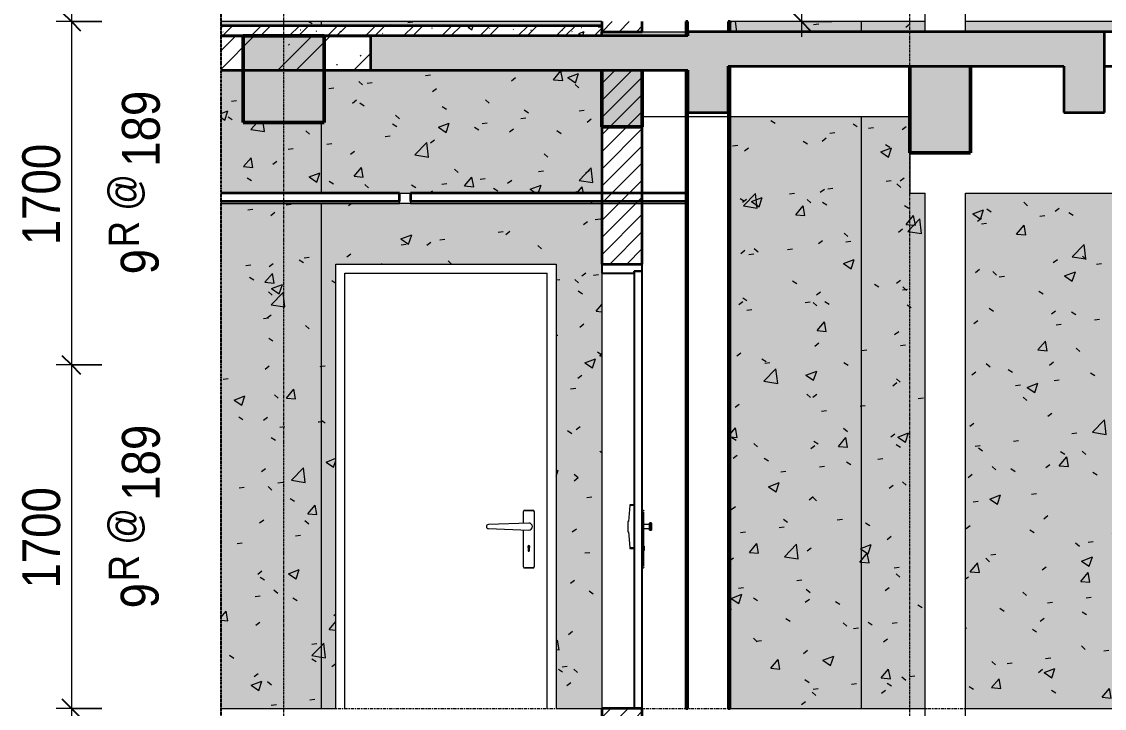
# Model space of a CAD drawing. Header units: millimetres. Extents: x 112507 to 177976, y -4970 to 80839.
# Drawn here: x 161123 to 166482, y 12400 to 15800 of the extents above; entities that cross this region are included whole.
import ezdxf

# ---------------------------------------------------------------- set-up
doc = ezdxf.new("R2010")
doc.units = ezdxf.units.MM
for name, pattern in [('Centre', [31.75, 6.35, -4.7625, 15.875, -4.7625]), ('Grid Line', [22.225, 12.7, -3.175, 3.175, -3.175]), ('Hidden', [7.14375, 4.7625, -2.38125])]:
    doc.linetypes.add(name, pattern=pattern)
for name, color, linetype, lineweight in [('0-4', 90, 'Continuous', 5), ('A-ANNO-DIMS', 211, 'Continuous', 9), ('A-ANNO-DIMS-75', 211, 'Continuous', 9), ('A-CLNG', 13, 'Continuous', 18), ('A-CLNG-1', 7, 'Continuous', 35), ('A-CLNG-FNSH-1', 250, 'Continuous', 18), ('A-CLNG-PATT-1', 13, 'Continuous', 18), ('A-DETL-GENF', 92, 'Continuous', 18), ('A-DETL-GENF-3', 254, 'Continuous', 18), ('A-DETL-GENF-4', 92, 'Hidden', 25), ('A-DETL-MEDM', 33, 'Continuous', 35), ('A-DOOR', 31, 'Continuous', 18), ('A-DOOR-3', 31, 'Continuous', 25), ('A-DOOR-FRAM', 31, 'Continuous', 25), ('A-DOOR-FRAM-1', 31, 'Continuous', 18), ('A-FLOR-FNSH-1', 7, 'Continuous', 35), ('A-FLOR-LEVL-2', 51, 'Centre', 9), ('A-FLOR-PATT-1', 253, 'Continuous', 18), ('A-FLOR-PATT-2', 8, 'Continuous', 18), ('A-WALL', 113, 'Continuous', 18), ('A-WALL-1', 7, 'Continuous', 35), ('A-WALL-PATT-2', 111, 'Continuous', 18), ('I-WALL', 2, 'Continuous', 18), ('S-BEAM-1', 43, 'Continuous', 5), ('S-BEAM-2', 90, 'Continuous', 50), ('S-BEAM-3', 250, 'Continuous', 18), ('S-COLS-6', 250, 'Continuous', 18), ('S-GRID-1', 1, 'Grid Line', 9), ('S-STRS-IDEN-1', 31, 'Continuous', 9)]:
    doc.layers.add(name, color=color, linetype=linetype, lineweight=lineweight)
doc.styles.add('UTM Avo_1', font='', dxfattribs={"width": 0.9, "height": 187.5})
doc.styles.add('UTM Avo_2', font='', dxfattribs={"width": 0.9, "height": 150})
doc.styles.add('UTM Avo_3', font='', dxfattribs={"width": 0.9, "height": 187.5})
doc.styles.get('UTM Avo_1').set_extended_font_data('UTM Avo')
doc.styles.get('UTM Avo_2').set_extended_font_data('UTM Avo')
doc.styles.get('UTM Avo_3').set_extended_font_data('UTM Avo')
doc.dimstyles.new('1_Dim_chi_tiet_2_5_2', dxfattribs={"dimscale": 304.8, "dimtxt": 187.368928, "dimasz": 0.295276, "dimexe": 0.246063, "dimexo": 0.0625, "dimgap": 0.024606, "dimtad": 1, "dimdec": 0, "dimrnd": 5, "dimzin": 0, "dimdsep": 46, "dimtxsty": 'UTM Avo_1', "dimblk1": 'OBLIQUE', "dimblk2": 'OBLIQUE', "dimsah": 1, "dimcen": 0.09, "dimdle": 0.246063, "dimazin": 0, "dimtfac": 1, "dimtdec": 4, "dimtix": 1, "dimtmove": 0, "dimatfit": 3, "dimfxl": 0.492126, "dimfxlon": 1, "dimtvp": 1, "dimtolj": 1, "dimtzin": 0, "dimarcsym": 2})
pattern_1 = [(50, (74551.6, 15225), (546.553, -47.817), [57.15, -628.65]), (355, (74551.6, 15225), (-105.73, 573.17), [45.72, -502.92]), (100.451, (74597.17, 15221), (440.83, 525.35), [48.57, -534.27]), (46.184, (74551.6, 15377.4), (813.24, -126.13), [85.72, -942.98]), (96.636, (74619.4, 15366.9), (712.21, 742.28), [72.86, -801.4]), (351.184, (74551.6, 15377.4), (712.21, 742.28), [68.58, -754.38]), (21, (74627.8, 15339.3), (454.843, -306.796), [57.15, -628.65]), (326, (74627.8, 15339.3), (185.406, 552.564), [45.72, -502.92]), (71.451, (74665.7, 15313.73), (640.25, 245.764), [48.57, -534.27]), (37.5, (74551.62, 15225), (9.266, 253.665), [5.029, -491.795, 5.029, -505.511, -504.825]), (37.5, (74551.62, 15225), (9.266, 253.665), [-1007.364, 5.03, -499.796]), (7.5, (74551.62, 15225), (200.46, 300.541), [5.029, -286.055, 5.029, -480.365, -192.405]), (7.5, (74551.62, 15225), (200.46, 300.541), [-776.478, 5.03, -187.376]), (327.5, (74381.7, 15225), (406.773, -17.186), [5.03, -185.47, 5.03, -589.33, -788.67]), (327.5, (74381.7, 15225), (406.773, -17.186), [-784.86, 5.03, -783.64]), (317.5, (74305.5, 15225), (444.388, 76.28), [5.03, -242.62, 5.03, -389.687, -560.07]), (317.5, (74305.5, 15225), (444.388, 76.28), [-642.366, 5.03, -555.04]), (45, (74551.62, 15225), (-188.585, 188.585), []), (45, (74551.62, 15510.75), (-188.585, 188.585), [])]
pattern_2 = [(45, (167034.49, 15225), (-42.4264, 42.4264), [])]
pattern_3 = [(50, (167034.5, 15225), (546.553, -47.817), [57.15, -628.65]), (355, (167034.5, 15225), (-105.73, 573.17), [45.72, -502.92]), (100.451, (167080.04, 15221), (440.828, 525.35), [48.57, -534.27]), (46.184, (167034.5, 15377.4), (813.24, -126.13), [85.72, -942.98]), (96.636, (167102.26, 15366.9), (712.21, 742.28), [72.86, -801.4]), (351.184, (167034.5, 15377.4), (712.21, 742.28), [68.58, -754.38]), (21, (167110.7, 15339.3), (454.843, -306.796), [57.15, -628.65]), (326, (167110.7, 15339.3), (185.406, 552.564), [45.72, -502.92]), (71.451, (167148.6, 15313.73), (640.25, 245.764), [48.57, -534.27]), (37.5, (167034.49, 15225), (9.2664, 253.665), [25.146, -471.678, 25.146, -485.394, -504.825]), (37.5, (167034.49, 15225), (9.2664, 253.665), [-1007.364, 25.146, -479.68]), (7.5, (167034.5, 15225), (200.46, 300.541), [25.146, -265.938, 25.146, -460.248, -192.405]), (7.5, (167034.5, 15225), (200.46, 300.541), [-776.478, 25.146, -167.26]), (327.5, (166864.56, 15225), (406.773, -17.1864), [25.146, -165.354, 25.146, -569.214, -788.67]), (327.5, (166864.56, 15225), (406.773, -17.1864), [-784.86, 25.146, -763.524]), (317.5, (166788.36, 15225), (444.388, 76.28), [25.146, -222.504, 25.146, -369.57, -560.07]), (317.5, (166788.36, 15225), (444.388, 76.28), [-642.366, 25.146, -534.924])]
pattern_4 = [(45, (167034.49, 15225), (-39.77476, 39.77476), [])]
pattern_5 = [(37.5, (167034.49, 15225), (-2.4005, 73.41204), [2.515, -55.397, 2.515, -62.255, -61.913]), (37.5, (167034.49, 15225), (-2.4005, 73.41204), [-122.682, 2.515, -59.398]), (7.5, (167034.49, 15225), (67.4282, 107.524), [2.515, -28.727, 2.515, -49.682, -20.003]), (7.5, (167034.49, 15225), (67.4282, 107.524), [-83.439, 2.515, -17.488]), (327.5, (166987.626, 15225), (118.6493, 0.2155), [2.515, -16.535, 2.515, -66.065, -89.535]), (327.5, (166987.626, 15225), (118.6493, 0.2155), [-87.63, 2.515, -87.02]), (317.5, (166987.63, 15225), (114.5339, 33.4393), [2.515, -7.01, 2.515, -42.443, -51.435]), (317.5, (166987.63, 15225), (114.5339, 33.4393), [-54.483, 2.515, -48.92])]

# ---------------------------------------------------------------- blocks, each defined once
blk = doc.blocks.new('NCV_TKTC_KET CAU_rvt-6-TKCS_THANG BỘ TB5 - MẶT CẮT')
at = {"layer": 'A-FLOR-PATT-1'}
h = blk.add_hatch(dxfattribs=at)
h.set_pattern_fill('FP_8', color=256, style=0, pattern_type=2)
h.set_pattern_definition(pattern_1)
h.paths.add_polyline_path([(70366.9, 15560), (70366.9, 15730), (69626.9, 15730), (69626.9, 15560)])
h = blk.add_hatch(dxfattribs=at)
h.set_pattern_fill('FP_8', color=256, style=0, pattern_type=2)
h.set_pattern_definition(pattern_1)
h.paths.add_polyline_path([(70366.9, 15560), (70366.9, 15730), (69626.9, 15730), (69626.9, 15560)])
h = blk.add_hatch(dxfattribs=at)
h.set_pattern_fill('FP_8', color=256, style=0, pattern_type=2)
h.set_pattern_definition(pattern_1)
h.paths.add_polyline_path([(74259, 15580), (74259, 15750), (73999, 15750), (73999, 15580)])
h = blk.add_hatch(dxfattribs=at)
h.set_pattern_fill('FP_8', color=256, style=0, pattern_type=2)
h.set_pattern_definition(pattern_1)
h.paths.add_polyline_path([(74259, 15580), (74259, 15750), (73999, 15750), (73999, 15580)])
at = {"layer": 'S-BEAM-1'}
for points in [[(69736.9, 15300), (70136.9, 15300), (70136.9, 15730), (69736.9, 15730), (69736.9, 15353.1)], [(71511.9, 15280), (71711.9, 15280), (71711.9, 15560), (71511.9, 15560), (71511.9, 15353.1)], [(73036.9, 15150), (73336.9, 15150), (73336.9, 15580), (73036.9, 15580), (73036.9, 15353.1)]]:
    blk.add_hatch(color=256, dxfattribs=at).paths.add_polyline_path(points)
at = {"layer": 'A-FLOR-FNSH-1'}
for p, q in [((70366.9, 15730), (69626.9, 15730)), ((74259, 15750), (73999, 15750)), ((69626.9, 15560), (70366.9, 15560)), ((73999, 15580), (74259, 15580))]:
    blk.add_line(p, q, dxfattribs=at)
at = {"layer": 'S-BEAM-2'}
for p, q in [((70136.9, 15730), (69736.9, 15730)), ((69736.9, 15730), (69736.9, 15300)), ((70136.9, 15300), (70136.9, 15730)), ((71511.9, 15560), (71511.9, 15280)), ((71711.9, 15280), (71711.9, 15560)), ((73036.9, 15580), (73036.9, 15150)), ((73336.9, 15150), (73336.9, 15580)), ((69736.9, 15300), (70136.9, 15300)), ((71511.9, 15280), (71711.9, 15280)), ((73036.9, 15150), (73336.9, 15150))]:
    blk.add_line(p, q, dxfattribs=at)
at = {"layer": 'S-BEAM-3'}
for p, q in [((71711.9, 15330), (71926.9, 15330)), ((71936.9, 15330), (72136.9, 15330)), ((72146.9, 15330), (73036.9, 15330)), ((73036.9, 15150), (73036.9, 14950)), ((73036.9, 14950), (73111.9, 14950)), ((73311.9, 14950), (74506.9, 14950))]:
    blk.add_line(p, q, dxfattribs=at)
at = {"layer": 'S-COLS-6'}
for p, q in [((73111.9, 15750), (73111.9, 18550)), ((73311.9, 15750), (73311.9, 18550)), ((73111.9, 12350), (73111.9, 14950)), ((73311.9, 12350), (73311.9, 14950))]:
    blk.add_line(p, q, dxfattribs=at)
blk = doc.blocks.new('FD_01 - FD_01-1200x2200mm-V77-TKCS_THANG BỘ TB5 - MẶT CẮT')
at = {"layer": 'A-DOOR'}
for p, q in [((71649.6, 3204.4), (71643.4, 3125.4)), ((71671.9, 3204.4), (71649.6, 3204.4)), ((71671.9, 3208), (71649.9, 3208)), ((71671.9, 2995.6), (71671.9, 3204.4)), ((71717.9, 3180), (71711.9, 3180)), ((71719.9, 2902.5), (71719.9, 3172.5)), ((71640.2, 3125.4), (71640.2, 3074.6)), ((71643.4, 3125.4), (71640.2, 3125.4)), ((71746.9, 3110), (71720, 3110)), ((71720, 3109.7), (71720, 3110)), ((71757, 3117.5), (71746.9, 3117.5)), ((71746.9, 3116.4), (71746.9, 3117.5)), ((71757, 3117.5), (71757, 3116.4)), ((71640.2, 3074.6), (71643.4, 3074.6)), ((71643.4, 3074.6), (71649.6, 2995.6)), ((71720, 3090), (71720, 3090.3)), ((71720, 3090), (71746.9, 3090)), ((71746.9, 3082.5), (71746.9, 3083.6)), ((71757, 3082.5), (71746.9, 3082.5)), ((71757, 3083.6), (71757, 3082.5)), ((71721.9, 3006), (71719.9, 3006)), ((71721.9, 3003.2), (71721.9, 2995.1)), ((71721.9, 3003), (71721.9, 3003)), ((71721.9, 3003), (71721.9, 2997)), ((71649.6, 2995.6), (71671.9, 2995.6)), ((71649.9, 2992.1), (71671.9, 2992.1)), ((71721.9, 2995.1), (71719.9, 2995.1)), ((71719.9, 2977.7), (71721.9, 2977.7)), ((71721.9, 2997), (71721.9, 2997)), ((71721.9, 2995.1), (71721.9, 2996.2)), ((71721.9, 2995.1), (71721.9, 2981.2)), ((71721.9, 2981.2), (71721.9, 2981.2)), ((71711.9, 2895), (71717.9, 2895))]:
    blk.add_line(p, q, dxfattribs=at)
at = {"layer": 'A-DOOR', "flags": 128}
for points in [[(71649.9, 3208), (71649.8, 3207.5), (71649.7, 3206.3), (71649.6, 3204.4)], [(71717.9, 3180), (71718, 3180), (71718.1, 3180), (71718.2, 3180), (71718.3, 3180), (71718.3, 3180), (71718.4, 3179.9), (71718.5, 3179.9), (71718.6, 3179.9), (71718.6, 3179.9), (71718.7, 3179.8), (71718.8, 3179.8), (71718.9, 3179.8)], [(71719, 3179.7), (71719.1, 3179.7), (71719.1, 3179.6), (71719.2, 3179.6), (71719.3, 3179.5), (71719.3, 3179.4), (71719.4, 3179.4), (71719.4, 3179.3), (71719.5, 3179.3), (71719.5, 3179.2), (71719.6, 3179.1), (71719.6, 3179.1), (71719.7, 3179), (71719.7, 3178.9), (71719.7, 3178.9), (71719.8, 3178.8), (71719.8, 3178.7), (71719.8, 3178.6), (71719.9, 3178.6), (71719.9, 3178.5), (71719.9, 3178.4), (71719.9, 3178.3), (71719.9, 3178.3), (71719.9, 3178.2), (71719.9, 3178.1), (71719.9, 3178), (71719.9, 3178)], [(71649.6, 2995.6), (71649.7, 2993.7), (71649.8, 2992.5), (71649.9, 2992.1)], [(71718.9, 2895.2), (71718.8, 2895.2), (71718.7, 2895.2), (71718.7, 2895.1), (71718.6, 2895.1), (71718.5, 2895.1), (71718.4, 2895.1), (71718.4, 2895), (71718.3, 2895), (71718.2, 2895), (71718.1, 2895), (71718, 2895), (71718, 2895), (71717.9, 2895)], [(71719.9, 2897), (71719.9, 2896.9), (71719.9, 2896.8), (71719.9, 2896.8), (71719.9, 2896.7), (71719.9, 2896.6), (71719.9, 2896.5), (71719.9, 2896.4), (71719.8, 2896.4), (71719.8, 2896.3), (71719.8, 2896.2), (71719.7, 2896.1), (71719.7, 2896.1), (71719.7, 2896), (71719.6, 2895.9), (71719.6, 2895.9), (71719.5, 2895.8), (71719.5, 2895.7), (71719.4, 2895.7), (71719.4, 2895.6), (71719.3, 2895.6), (71719.3, 2895.5), (71719.2, 2895.5), (71719.1, 2895.4), (71719.1, 2895.4), (71719, 2895.3)]]:
    blk.add_lwpolyline(points, dxfattribs=at)
at = {"layer": 'A-DOOR-3'}
for p, q in [((71711.9, 4365), (71671.9, 4365)), ((71671.9, 4365), (71671.9, 2200)), ((71711.9, 2200), (71711.9, 4365)), ((71757, 3116.4), (71746.9, 3116.4)), ((71746.9, 3116.4), (71746.9, 3083.6)), ((71757, 3083.6), (71757, 3116.4)), ((71746.9, 3083.6), (71757, 3083.6)), ((71671.9, 2200), (71711.9, 2200))]:
    blk.add_line(p, q, dxfattribs=at)
at = {"layer": 'A-DOOR-FRAM'}
for p, q in [((71711.9, 4400), (71511.9, 4400)), ((71511.9, 4400), (71511.9, 4355)), ((71711.9, 4365), (71711.9, 4400)), ((71511.9, 4355), (71671.9, 4355)), ((71671.9, 4355), (71671.9, 4365)), ((71671.9, 4365), (71711.9, 4365))]:
    blk.add_line(p, q, dxfattribs=at)
at = {"layer": 'A-DOOR-FRAM-1'}
blk.add_line((71511.9, 4355), (71511.9, 2200), dxfattribs=at)
blk = doc.blocks.new('FD_05 - FD_05-1000x2200mm-V78-TKCS_THANG BỘ TB5 - MẶT CẮT')
at = {"layer": 'A-DOOR'}
for p, q in [((71122.8, 6572.5), (71122.8, 6516.5)), ((71170.3, 6580), (71130.3, 6580)), ((71130.3, 6580), (71170.3, 6580)), ((71177.8, 6302.5), (71177.8, 6572.5)), ((71150.3, 6517.5), (70949.9, 6510)), ((70949.9, 6490), (71150.3, 6482.5)), ((71122.8, 6483.5), (71122.8, 6302.5)), ((71146.8, 6395.1), (71146.8, 6381.2)), ((71149.6, 6397), (71149.6, 6403)), ((71151, 6403), (71151, 6397)), ((71153.8, 6381.2), (71153.8, 6395.1)), ((71130.3, 6295), (71170.3, 6295)), ((71170.3, 6295), (71130.3, 6295))]:
    blk.add_line(p, q, dxfattribs=at)
at = {"layer": 'A-DOOR', "flags": 128}
for points in [[(71130.3, 6580), (71130, 6580), (71129.7, 6580), (71129.4, 6579.9), (71129.1, 6579.9), (71128.8, 6579.9), (71128.5, 6579.8), (71128.2, 6579.7), (71128, 6579.6), (71127.7, 6579.5), (71127.4, 6579.4), (71127.1, 6579.3), (71126.8, 6579.2), (71126.6, 6579), (71126.3, 6578.9), (71126.1, 6578.7), (71125.8, 6578.5), (71125.6, 6578.3), (71125.4, 6578.1), (71125.1, 6577.9), (71124.9, 6577.7), (71124.7, 6577.5), (71124.5, 6577.3), (71124.3, 6577), (71124.2, 6576.8), (71124, 6576.6), (71123.8, 6576.3), (71123.7, 6576), (71123.6, 6575.8), (71123.4, 6575.5), (71123.3, 6575.2), (71123.2, 6574.9), (71123.1, 6574.7), (71123, 6574.4), (71123, 6574.1), (71122.9, 6573.8), (71122.9, 6573.5), (71122.8, 6573.2), (71122.8, 6572.9), (71122.8, 6572.6), (71122.8, 6572.5)], [(71177.8, 6572.5), (71177.8, 6572.8), (71177.8, 6573.1), (71177.8, 6573.4), (71177.7, 6573.7), (71177.7, 6574), (71177.6, 6574.3), (71177.5, 6574.6), (71177.4, 6574.9), (71177.3, 6575.1), (71177.2, 6575.4), (71177.1, 6575.7), (71177, 6576), (71176.8, 6576.2), (71176.7, 6576.5), (71176.5, 6576.7), (71176.3, 6577), (71176.1, 6577.2), (71175.9, 6577.4), (71175.7, 6577.7), (71175.5, 6577.9), (71175.3, 6578.1), (71175.1, 6578.3), (71174.9, 6578.5), (71174.6, 6578.6), (71174.4, 6578.8), (71174.1, 6579), (71173.8, 6579.1), (71173.6, 6579.3), (71173.3, 6579.4), (71173, 6579.5), (71172.7, 6579.6), (71172.5, 6579.7), (71172.2, 6579.8), (71171.9, 6579.8), (71171.6, 6579.9), (71171.3, 6579.9), (71171, 6580), (71170.7, 6580), (71170.4, 6580), (71170.3, 6580)], [(71122.8, 6302.5), (71122.8, 6302.2), (71122.8, 6301.9), (71122.9, 6301.6), (71122.9, 6301.3), (71123, 6301), (71123, 6300.7), (71123.1, 6300.4), (71123.2, 6300.2), (71123.3, 6299.9), (71123.4, 6299.6), (71123.5, 6299.3), (71123.7, 6299), (71123.8, 6298.8), (71124, 6298.5), (71124.1, 6298.3), (71124.3, 6298), (71124.5, 6297.8), (71124.7, 6297.6), (71124.9, 6297.3), (71125.1, 6297.1), (71125.3, 6296.9), (71125.5, 6296.7), (71125.8, 6296.5), (71126, 6296.4), (71126.3, 6296.2), (71126.5, 6296), (71126.8, 6295.9), (71127.1, 6295.8), (71127.3, 6295.6), (71127.6, 6295.5), (71127.9, 6295.4), (71128.2, 6295.3), (71128.5, 6295.2), (71128.8, 6295.2), (71129.1, 6295.1), (71129.3, 6295.1), (71129.6, 6295), (71129.9, 6295), (71130.2, 6295), (71130.3, 6295)], [(71170.3, 6295), (71170.6, 6295), (71170.9, 6295), (71171.2, 6295.1), (71171.5, 6295.1), (71171.8, 6295.1), (71172.1, 6295.2), (71172.4, 6295.3), (71172.7, 6295.4), (71173, 6295.5), (71173.2, 6295.6), (71173.5, 6295.7), (71173.8, 6295.8), (71174, 6296), (71174.3, 6296.1), (71174.5, 6296.3), (71174.8, 6296.5), (71175, 6296.7), (71175.3, 6296.9), (71175.5, 6297.1), (71175.7, 6297.3), (71175.9, 6297.5), (71176.1, 6297.7), (71176.3, 6298), (71176.5, 6298.2), (71176.6, 6298.4), (71176.8, 6298.7), (71176.9, 6299), (71177.1, 6299.2), (71177.2, 6299.5), (71177.3, 6299.8), (71177.4, 6300.1), (71177.5, 6300.3), (71177.6, 6300.6), (71177.6, 6300.9), (71177.7, 6301.2), (71177.7, 6301.5), (71177.8, 6301.8), (71177.8, 6302.1), (71177.8, 6302.4), (71177.8, 6302.5)]]:
    blk.add_lwpolyline(points, dxfattribs=at)
at = {"layer": 'A-DOOR'}
for centre, radius, start, end in [((71130.3, 6572.5), 7.5, 135, 180), ((71130.3, 6572.5), 7.5, 90, 132.2186), ((71170.3, 6572.5), 7.5, 0, 90), ((70950.3, 6500), 10, 92.1456, 180), ((70950.3, 6500), 10, 180, 267.8544), ((71150.3, 6500), 17.5, 0, 90), ((71150.3, 6500), 17.5, 270, 0), ((71150.3, 6400), 6, 305.6853, 234.3147), ((71150.3, 6381.2), 3.5, 180, 0), ((71150.3, 6403), 0.7, 0, 180), ((71150.3, 6397), 0.7, 180, 0), ((71150.3, 6397), 0.7, 195, 255), ((71150.3, 6403), 0.7, 120, 150), ((71150.3, 6397), 0.7, 285, 345), ((71150.3, 6403), 0.7, 30, 60), ((71130.3, 6302.5), 7.52, 180, 225), ((71130.3, 6302.5), 7.52, 227.7229, 270), ((71170.3, 6302.5), 7.5, 270, 0)]:
    blk.add_arc(centre, radius, start, end, dxfattribs=at)
at = {"layer": 'A-DOOR-FRAM-1'}
for p, q in [((70240.3, 5600), (70240.3, 7755)), ((70240.3, 7755), (71240.3, 7755)), ((71240.3, 5600), (71240.3, 7755))]:
    blk.add_line(p, q, dxfattribs=at)
blk = doc.blocks.new('BORDER VIEW - BORDER VIEW-3767319-TKCS_THANG BỘ TB5 - MẶT CẮT')
at = {"layer": 'A-DETL-GENF-4'}
blk.add_line((69626.9, -2344.9), (69626.9, 34042.6), dxfattribs=at)
blk = doc.blocks.new('DIMBLOCK171-TKCS_THANG BỘ TB5 - MẶT CẮT')
at = {"layer": 'A-ANNO-DIMS-75', "lineweight": 25}
for p, q in [((161369.2, 17500), (161324.2, 17545)), ((161369.2, 17500), (161414.2, 17455)), ((161369.2, 15800), (161324.2, 15845)), ((161369.2, 15800), (161414.2, 15755))]:
    blk.add_line(p, q, dxfattribs=at)
at = {"layer": 'A-ANNO-DIMS-75'}
for p, q in [((161519.2, 17500), (161294.2, 17500)), ((161369.2, 17500), (161369.2, 15800)), ((161369.2, 17500), (161519.2, 17500)), ((161519.2, 15800), (161294.2, 15800)), ((161369.2, 15800), (161519.2, 15800))]:
    blk.add_line(p, q, dxfattribs=at)
at = {"layer": 'A-ANNO-DIMS-75', "color": 0, "insert": (161125.7, 16393.2), "char_height": 187.5, "width": 616.236, "attachment_point": 1, "rotation": 90, "line_spacing_factor": 1.110334, "style": 'UTM Avo_1'}
blk.add_mtext('1700', dxfattribs=at)
blk = doc.blocks.new('_Oblique')
at = {"color": 0, "linetype": 'ByBlock', "lineweight": -2}
blk.add_line((-0.5, -0.5), (0.5, 0.5), dxfattribs=at)
blk = doc.blocks.new('DIMBLOCK172-TKCS_THANG BỘ TB5 - MẶT CẮT')
at = {"layer": 'A-ANNO-DIMS-75', "lineweight": 25}
for p, q in [((161369.2, 15800), (161324.2, 15845)), ((161369.2, 15800), (161414.2, 15755)), ((161369.2, 14100), (161324.2, 14145)), ((161369.2, 14100), (161414.2, 14055))]:
    blk.add_line(p, q, dxfattribs=at)
at = {"layer": 'A-ANNO-DIMS-75'}
for p, q in [((161519.2, 15800), (161294.2, 15800)), ((161369.2, 15800), (161369.2, 14100)), ((161369.2, 15800), (161519.2, 15800)), ((161519.2, 14100), (161294.2, 14100)), ((161369.2, 14100), (161519.2, 14100))]:
    blk.add_line(p, q, dxfattribs=at)
at = {"layer": 'A-ANNO-DIMS-75', "color": 0, "insert": (161125.7, 14693.2), "char_height": 187.5, "width": 616.236, "attachment_point": 1, "rotation": 90, "line_spacing_factor": 1.110334, "style": 'UTM Avo_1'}
blk.add_mtext('1700', dxfattribs=at)
blk = doc.blocks.new('DIMBLOCK173-TKCS_THANG BỘ TB5 - MẶT CẮT')
at = {"layer": 'A-ANNO-DIMS-75'}
for p, q in [((161519.2, 14100), (161294.2, 14100)), ((161369.2, 14100), (161369.2, 12400)), ((161369.2, 14100), (161519.2, 14100)), ((161519.2, 12400), (161294.2, 12400)), ((161369.2, 12400), (161519.2, 12400))]:
    blk.add_line(p, q, dxfattribs=at)
at = {"layer": 'A-ANNO-DIMS-75', "lineweight": 25}
for p, q in [((161369.2, 14100), (161324.2, 14145)), ((161369.2, 14100), (161414.2, 14055)), ((161369.2, 12400), (161324.2, 12445)), ((161369.2, 12400), (161414.2, 12355))]:
    blk.add_line(p, q, dxfattribs=at)
at = {"layer": 'A-ANNO-DIMS-75', "color": 0, "insert": (161125.7, 12993.2), "char_height": 187.5, "width": 616.236, "attachment_point": 1, "rotation": 90, "line_spacing_factor": 1.110334, "style": 'UTM Avo_1'}
blk.add_mtext('1700', dxfattribs=at)
blk = doc.blocks.new('DIMBLOCK174-TKCS_THANG BỘ TB5 - MẶT CẮT')
at = {"layer": 'A-ANNO-DIMS-75', "lineweight": 25}
for p, q in [((161369.2, 12400), (161324.2, 12445)), ((161369.2, 12400), (161414.2, 12355)), ((161369.2, 10700), (161324.2, 10745)), ((161369.2, 10700), (161414.2, 10655))]:
    blk.add_line(p, q, dxfattribs=at)
at = {"layer": 'A-ANNO-DIMS-75'}
for p, q in [((161519.2, 12400), (161294.2, 12400)), ((161369.2, 12400), (161369.2, 10700)), ((161369.2, 12400), (161519.2, 12400)), ((161519.2, 10700), (161294.2, 10700)), ((161369.2, 10700), (161519.2, 10700))]:
    blk.add_line(p, q, dxfattribs=at)
at = {"layer": 'A-ANNO-DIMS-75', "color": 0, "insert": (161125.7, 11293.2), "char_height": 187.5, "width": 616.236, "attachment_point": 1, "rotation": 90, "line_spacing_factor": 1.110334, "style": 'UTM Avo_1'}
blk.add_mtext('1700', dxfattribs=at)
blk = doc.blocks.new('M_Stair Run Tag - Standard-143073-TKCS_THANG BỘ TB5 - MẶT CẮT')
at = {"layer": 'S-STRS-IDEN-1', "insert": (69070.2, -1469.4), "char_height": 150, "width": 705.375, "attachment_point": 2, "rotation": 90, "line_spacing_factor": 1.107334, "style": 'UTM Avo_2'}
blk.add_mtext('\\pt857.25,1714.5,2571.75,3429,4286.25,5143.5,6000.75,6858,7715.25,8572.5,9429.75,10287,11144.25,12001.5,12858.75,13716,14573.25,15430.5,16287.75,17145,18002.25,18859.5,19716.75,20574,21431.25,22288.5,23145.75,24003,24860.25,25717.5,26574.75,27432;R @', dxfattribs=at)
blk = doc.blocks.new('DIMBLOCK201-TKCS_THANG BỘ TB5 - MẶT CẮT')
at = {"layer": 'A-ANNO-DIMS-75'}
for p, q in [((164982.5, 18075), (164982.5, 15725)), ((165132.5, 18000), (164907.5, 18000)), ((164982.5, 18000), (165132.5, 18000)), ((165132.5, 15800), (164907.5, 15800)), ((164982.5, 15800), (165132.5, 15800))]:
    blk.add_line(p, q, dxfattribs=at)
at = {"layer": 'A-ANNO-DIMS-75', "lineweight": 25}
for p, q in [((164982.5, 18000), (164937.5, 18045)), ((164982.5, 18000), (165027.5, 17955)), ((164982.5, 15800), (164937.5, 15845)), ((164982.5, 15800), (165027.5, 15755))]:
    blk.add_line(p, q, dxfattribs=at)
at = {"layer": 'A-ANNO-DIMS-75', "color": 0, "insert": (164738.9, 16643.2), "char_height": 187.5, "width": 616.236, "attachment_point": 1, "rotation": 90, "line_spacing_factor": 1.110334, "style": 'UTM Avo_1'}
blk.add_mtext('2200', dxfattribs=at)

msp = doc.modelspace()

# ---------------------------------------------------------------- hatches: boundary and pattern name
at = {"layer": 'A-CLNG-PATT-1'}
h = msp.add_hatch(dxfattribs=at)
h.set_pattern_fill('FP_11', color=256, style=0, pattern_type=2)
h.set_pattern_definition([(0, (167034.49, 15225), (609.6, 152.4), [25.146, -432.054, 25.146, -432.054, -2438.4]), (0, (167034.49, 15225), (609.6, 152.4), [-914.4, 25.146, -889.254, 25.146, -432.054, -1066.8]), (0, (167034.49, 15225), (609.6, 152.4), [-2286, 25.146, -279.654, 25.146, -736.854]), (120, (167263.09, 15301.2), (-436.7823, 451.729), [25.146, -432.054, 25.146, -432.054, -2438.4]), (120, (167263.09, 15301.2), (-436.7823, 451.729), [-914.4, 25.146, -889.254, 25.146, -432.054, -1066.8]), (120, (167263.09, 15301.2), (-436.7823, 451.729), [-2286, 25.146, -279.654, 25.146, -736.854]), (240, (167339.29, 15606), (-172.8177, -604.129), [25.146, -432.054, 25.146, -432.054, -2438.4]), (240, (167339.29, 15606), (-172.8177, -604.129), [-914.4, 25.146, -889.254, 25.146, -432.054, -1066.8]), (240, (167339.29, 15606), (-172.8177, -604.129), [-2286, 25.146, -279.654, 25.146, -736.854])])
h.paths.add_polyline_path([(163301.1, 14900), (164419.8, 14900), (164419.8, 14910), (163047.8, 14910), (163047.8, 14900)])
h.paths.add_polyline_path([(162109.8, 14900), (162992.6, 14900), (162992.6, 14910), (162109.8, 14910), (162109.8, 14906.2)])
at = {"layer": 'A-DETL-GENF-3'}
h = msp.add_hatch(dxfattribs=at)
h.set_pattern_fill('FP_8', color=256, style=0, pattern_type=2)
h.set_pattern_definition([(50, (167034.5, 15225), (546.553, -47.817), [57.15, -628.65]), (355, (167034.5, 15225), (-105.728, 573.17), [45.72, -502.92]), (100.451, (167080.04, 15221), (440.828, 525.35), [48.57, -534.27]), (46.184, (167034.5, 15377.4), (813.237, -126.128), [85.725, -942.975]), (96.636, (167102.26, 15366.9), (712.207, 742.283), [72.855, -801.405]), (351.184, (167034.5, 15377.4), (712.215, 742.276), [68.58, -754.38]), (21, (167110.7, 15339.3), (454.843, -306.796), [57.15, -628.65]), (326, (167110.7, 15339.3), (185.406, 552.564), [45.72, -502.92]), (71.451, (167148.6, 15313.73), (640.251, 245.764), [48.57, -534.27]), (37.5, (167034.49, 15225), (9.2664, 253.665), [5.029, -491.795, 5.029, -505.511, -504.825]), (37.5, (167034.49, 15225), (9.2664, 253.665), [-1007.364, 5.029, -499.796]), (7.5, (167034.5, 15225), (200.4594, 300.5414), [5.029, -286.055, 5.029, -480.365, -192.405]), (7.5, (167034.5, 15225), (200.4594, 300.5414), [-776.478, 5.029, -187.376]), (327.5, (166864.56, 15225), (406.7728, -17.1864), [5.029, -185.471, 5.029, -589.331, -788.67]), (327.5, (166864.56, 15225), (406.7728, -17.1864), [-784.86, 5.029, -783.641]), (317.5, (166788.36, 15225), (444.388, 76.2803), [5.029, -242.621, 5.029, -389.687, -560.07]), (317.5, (166788.36, 15225), (444.388, 76.2803), [-642.366, 5.029, -555.041]), (45, (167034.5, 15225), (-188.5854, 188.5854), []), (45, (167034.5, 15510.75), (-188.5854, 188.5854), [])])
h.paths.add_polyline_path([(170416.1, 50), (170719.8, 50), (170719.8, 650), (168819.8, 650), (168819.8, 450), (170416.1, 450)])
h.paths.add_polyline_path([(166799.8, 1750), (166999.8, 1750), (166999.8, 2150), (164419.8, 2150), (164419.8, 2130), (162849.8, 2130), (162849.8, 1960), (164419.8, 1960), (164419.8, 1750), (164619.8, 1750), (164619.8, 1980), (166799.8, 1980)])
h.paths.add_polyline_path([(170416.1, 3110), (170716.1, 3110), (170716.1, 3710), (170416.1, 3710)])
h.paths.add_polyline_path([(164419.8, 5150), (164619.8, 5150), (164619.8, 5380), (166281.9, 5380), (166281.9, 5150), (166481.9, 5150), (166481.9, 5550), (164419.8, 5550), (164419.8, 5530), (162849.8, 5530), (162849.8, 5360), (164419.8, 5360)])
h.paths.add_polyline_path([(170519.8, 5380), (170719.8, 5380), (170719.8, 5600), (170519.8, 5600), (170519.8, 5545.7)])
h.paths.add_polyline_path([(170416.1, 6700), (170716.1, 6700), (170716.1, 7300), (170416.1, 7300)])
h.paths.add_polyline_path([(166281.9, 8550), (166481.9, 8550), (166481.9, 8950), (164419.8, 8950), (164419.8, 8930), (162849.8, 8930), (162849.8, 8760), (164419.8, 8760), (164419.8, 8550), (164621.1, 8550), (164621.1, 8780), (166281.9, 8780)])
h.paths.add_polyline_path([(170719.8, 8780), (170719.8, 9000), (170519.8, 9000), (170519.8, 8780)])
h.paths.add_polyline_path([(170716.1, 10100), (170716.1, 10700), (170416.1, 10700), (170416.1, 10100)])
h.paths.add_polyline_path([(164619.8, 11950), (164619.8, 12180), (166281.9, 12180), (166281.9, 11950), (166481.9, 11950), (166481.9, 12350), (164419.8, 12350), (164419.8, 12330), (162849.8, 12330), (162849.8, 12160), (164419.8, 12160), (164419.8, 11950), (164529.4, 11950)])
h.paths.add_polyline_path([(170719.8, 12180), (170719.8, 12400), (170519.8, 12400), (170519.8, 12180)])
h.paths.add_polyline_path([(170416.1, 13500), (170716.1, 13500), (170716.1, 14100), (170416.1, 14100)])
h.paths.add_polyline_path([(164419.8, 15350), (164619.8, 15350), (164619.8, 15580), (166281.9, 15580), (166281.9, 15350), (166481.9, 15350), (166481.9, 15750), (164419.8, 15750), (164419.8, 15730), (162849.8, 15730), (162849.8, 15560), (164419.8, 15560), (164419.8, 15353.1)])
h.paths.add_polyline_path([(170519.8, 15580), (170719.8, 15580), (170719.8, 15800), (170519.8, 15800)])
h.paths.add_polyline_path([(170416.1, 16900), (170716.1, 16900), (170716.1, 17500), (170416.1, 17500)])
h.paths.add_polyline_path([(164529.4, 18750), (164619.8, 18750), (164619.8, 18980), (166281.9, 18980), (166281.9, 18750), (166481.9, 18750), (166481.9, 19150), (164419.8, 19150), (164419.8, 19130), (162849.8, 19130), (162849.8, 18960), (164419.8, 18960), (164419.8, 18750)])
h.paths.add_polyline_path([(170519.8, 18980), (170719.8, 18980), (170719.8, 19200), (170519.8, 19200)])
h.paths.add_polyline_path([(170416.1, 20300), (170716.1, 20300), (170716.1, 20900), (170416.1, 20900)])
h.paths.add_polyline_path([(164529.4, 22150), (164619.8, 22150), (164619.8, 22380), (166281.9, 22380), (166281.9, 22150), (166481.9, 22150), (166481.9, 22550), (164419.8, 22550), (164419.8, 22530), (162849.8, 22530), (162849.8, 22360), (164419.8, 22360), (164419.8, 22150)])
h.paths.add_polyline_path([(170716.1, 23700), (170716.1, 24300), (170416.1, 24300), (170416.1, 23700)])
h.paths.add_polyline_path([(164529.4, 25550), (164619.8, 25550), (164619.8, 25780), (166281.9, 25780), (166281.9, 25550), (166481.9, 25550), (166481.9, 25950), (164419.8, 25950), (164419.8, 25930), (162849.8, 25930), (162849.8, 25760), (164419.8, 25760), (164419.8, 25550)])
h.paths.add_polyline_path([(170519.8, 25780), (170719.8, 25780), (170719.8, 26000), (170519.8, 26000)])
h.paths.add_polyline_path([(170716.1, 27200), (170716.1, 27800), (170416.1, 27800), (170416.1, 27200)])
h.paths.add_polyline_path([(164619.8, 29150), (164619.8, 29350), (166281.9, 29350), (166281.9, 29150), (166481.9, 29150), (166481.9, 29550), (164419.8, 29550), (164419.8, 29500), (162849.8, 29500), (162849.8, 29350), (164419.8, 29350), (164419.8, 29150), (164529.4, 29150)])
h.paths.add_polyline_path([(170670.7, 29300), (170719.8, 29300), (170719.8, 29650), (170519.8, 29650), (170519.8, 29300)])
h.paths.add_polyline_path([(164619.8, 32800), (164619.8, 33000), (170719.8, 33000), (170719.8, 33200), (163219.8, 33200), (163219.8, 33000), (164318.2, 33000), (164318.2, 32800), (164529.4, 32800)])
at = {"layer": 'A-FLOR-PATT-2'}
h = msp.add_hatch(dxfattribs=at)
h.set_pattern_fill('FP_7', color=256, style=0, pattern_type=2)
h.set_pattern_definition([(50, (167034.5, 15225), (273.276, -23.909), [28.575, -314.325]), (355, (167034.5, 15225), (-52.865, 286.585), [22.86, -251.46]), (100.451, (167057.26, 15223), (220.414, 262.675), [24.285, -267.135]), (46.184, (167034.5, 15301.2), (406.619, -63.065), [42.862, -471.487]), (96.636, (167068.37, 15295.94), (356.104, 371.14), [36.428, -400.703]), (351.184, (167034.5, 15301.2), (356.107, 371.138), [34.29, -377.19]), (21, (167072.6, 15282.15), (227.421, -153.398), [28.575, -314.325]), (326, (167072.6, 15282.15), (92.703, 276.282), [22.86, -251.46]), (71.451, (167091.54, 15269.37), (320.125, 122.882), [24.285, -267.135]), (37.5, (167034.49, 15225), (4.6325, 126.8326), [2.515, -245.897, 2.515, -252.755, -252.413]), (37.5, (167034.49, 15225), (4.6325, 126.8326), [-503.682, 2.515, -249.898]), (7.5, (167034.49, 15225), (100.229, 150.271), [2.515, -143.027, 2.515, -240.182, -96.203]), (7.5, (167034.49, 15225), (100.229, 150.271), [-388.239, 2.515, -93.688]), (327.5, (166949.53, 15225), (203.3868, -8.5935), [2.515, -92.735, 2.515, -294.665, -394.335]), (327.5, (166949.53, 15225), (203.3868, -8.5935), [-392.43, 2.515, -391.82]), (317.5, (166911.43, 15225), (222.1944, 38.14), [2.515, -121.31, 2.515, -194.843, -280.035]), (317.5, (166911.43, 15225), (222.1944, 38.14), [-321.183, 2.515, -277.52]), (45, (167034.49, 15225), (-94.2927, 94.2927), []), (45, (167034.49, 15367.88), (-94.2927, 94.2927), [])])
h.paths.add_polyline_path([(163915.2, 15730), (163994.8, 15730), (163994.8, 15780), (162109.8, 15780), (162109.8, 15730), (163301.1, 15730)])
at = {"layer": 'A-WALL-PATT-2'}
h = msp.add_hatch(dxfattribs=at)
h.set_pattern_fill('FP_6', color=256, style=0, pattern_type=2)
h.set_pattern_definition(pattern_2)
h.paths.add_polyline_path([(164194.8, 15750), (164194.8, 15800), (163994.8, 15800), (163994.8, 15750)])
h.paths.add_polyline_path([(163994.8, 18000), (164194.8, 18000), (164194.8, 18960), (163994.8, 18960)])
h = msp.add_hatch(dxfattribs=at)
h.set_pattern_fill('FP_13', color=256, style=0, pattern_type=2)
h.set_pattern_definition(pattern_3)
h.paths.add_polyline_path([(162594.8, 12400), (162594.8, 14900), (162109.8, 14900), (162109.8, 12400)])
h.paths.add_polyline_path([(162219.8, 14950), (162594.8, 14950), (162594.8, 15300), (162219.8, 15300), (162219.8, 15560), (162109.8, 15560), (162109.8, 14950)])
h.paths.add_polyline_path([(162109.8, 15780), (162594.8, 15780), (162594.8, 15800), (162109.8, 15800)])
h = msp.add_hatch(color=256, dxfattribs=at)
h.paths.add_polyline_path([(162594.8, 12400), (162594.8, 14900), (162109.8, 14900), (162109.8, 12400)])
h.paths.add_polyline_path([(162219.8, 14950), (162594.8, 14950), (162594.8, 15300), (162219.8, 15300), (162219.8, 15560), (162109.8, 15560), (162109.8, 14950)])
h.paths.add_polyline_path([(162109.8, 15780), (162594.8, 15780), (162594.8, 15800), (162109.8, 15800)])
h = msp.add_hatch(dxfattribs=at)
h.set_pattern_fill('FP_13', color=256, style=0, pattern_type=2)
h.set_pattern_definition(pattern_3)
h.paths.add_polyline_path([(162594.8, 12400), (162604.8, 12400), (162604.8, 14900), (162594.8, 14900), (162594.8, 12901.3)])
h.paths.add_polyline_path([(162594.8, 14950), (162604.8, 14950), (162604.8, 15300), (162594.8, 15300)])
h.paths.add_polyline_path([(162594.8, 15780), (162604.8, 15780), (162604.8, 15800), (162594.8, 15800)])
h = msp.add_hatch(dxfattribs=at)
h.set_pattern_fill('FP_14', color=256, style=0, pattern_type=2)
h.set_pattern_definition([(37.5, (167034.49, 15225), (-2.4005, 73.41204), [2.515, -55.397, 2.515, -62.255, -61.912]), (37.5, (167034.49, 15225), (-2.4005, 73.41204), [-122.682, 2.515, -59.398]), (7.5, (167034.49, 15225), (67.4282, 107.524), [2.515, -28.727, 2.515, -49.682, -20.002]), (7.5, (167034.49, 15225), (67.4282, 107.524), [-83.439, 2.515, -17.488]), (327.5, (166987.626, 15225), (118.6493, 0.2155), [2.515, -16.535, 2.515, -66.065, -89.535]), (327.5, (166987.626, 15225), (118.6493, 0.2155), [-87.63, 2.515, -87.02]), (317.5, (166987.63, 15225), (114.5339, 33.4393), [2.515, -7.01, 2.515, -42.443, -51.435]), (317.5, (166987.63, 15225), (114.5339, 33.4393), [-54.483, 2.515, -48.92])])
h.paths.add_polyline_path([(162594.8, 12400), (162604.8, 12400), (162604.8, 14900), (162594.8, 14900), (162594.8, 12901.3)])
h.paths.add_polyline_path([(162594.8, 14950), (162604.8, 14950), (162604.8, 15300), (162594.8, 15300)])
h.paths.add_polyline_path([(162594.8, 15780), (162604.8, 15780), (162604.8, 15800), (162594.8, 15800)])
h = msp.add_hatch(dxfattribs=at)
h.set_pattern_fill('FP_13', color=256, style=0, pattern_type=2)
h.set_pattern_definition(pattern_3)
h.paths.add_polyline_path([(163768.2, 12400), (163994.8, 12400), (163994.8, 14900), (162604.8, 14900), (162604.8, 12400), (162678.2, 12400), (162678.2, 14600), (163768.2, 14600), (163768.2, 12901.3)])
h.paths.add_polyline_path([(162687, 14950), (163994.8, 14950), (163994.8, 15560), (162619.8, 15560), (162619.8, 15300), (162604.8, 15300), (162604.8, 14950), (162634.4, 14950)])
h.paths.add_polyline_path([(163994.8, 15730), (164409.8, 15730), (164409.8, 15750), (163994.8, 15750)])
h.paths.add_polyline_path([(162604.8, 15780), (163994.8, 15780), (163994.8, 15800), (162604.8, 15800), (162604.8, 15796.8)])
h = msp.add_hatch(dxfattribs=at)
h.set_pattern_fill('FP_15', color=256, style=0, pattern_type=2)
h.set_pattern_definition(pattern_5)
h.paths.add_polyline_path([(163768.2, 12400), (163994.8, 12400), (163994.8, 14900), (162604.8, 14900), (162604.8, 12400), (162678.2, 12400), (162678.2, 14600), (163768.2, 14600), (163768.2, 12901.3)])
h.paths.add_polyline_path([(162687, 14950), (163994.8, 14950), (163994.8, 15560), (162619.8, 15560), (162619.8, 15300), (162604.8, 15300), (162604.8, 14950), (162634.4, 14950)])
h.paths.add_polyline_path([(163994.8, 15730), (164409.8, 15730), (164409.8, 15750), (163994.8, 15750)])
h.paths.add_polyline_path([(162604.8, 15780), (163994.8, 15780), (163994.8, 15800), (162604.8, 15800), (162604.8, 15796.8)])
h = msp.add_hatch(dxfattribs=at)
h.set_pattern_fill('FP_16', color=256, style=0, pattern_type=2)
h.set_pattern_definition(pattern_4)
h.paths.add_polyline_path([(164419.8, 12400), (164419.8, 15560), (164409.8, 15560), (164409.8, 12400)])
h.paths.add_polyline_path([(164409.8, 15730), (164419.8, 15730), (164419.8, 15800), (164409.8, 15800), (164409.8, 15737.5)])
h = msp.add_hatch(dxfattribs=at)
h.set_pattern_fill('FP_16', color=256, style=0, pattern_type=2)
h.set_pattern_definition(pattern_4)
h.paths.add_polyline_path([(164629.8, 12400), (164629.8, 15580), (164619.8, 15580), (164619.8, 12400)])
h.paths.add_polyline_path([(164619.8, 15750), (164629.8, 15750), (164629.8, 15800), (164619.8, 15800)])
h = msp.add_hatch(dxfattribs=at)
h.set_pattern_fill('FP_13', color=256, style=0, pattern_type=2)
h.set_pattern_definition(pattern_3)
h.paths.add_polyline_path([(164629.8, 12400), (165279.8, 12400), (165279.8, 15330), (164629.8, 15330), (164629.8, 12901.3)])
h.paths.add_polyline_path([(165270.2, 15750), (165279.8, 15750), (165279.8, 15800), (164629.8, 15800), (164629.8, 15750)])
h = msp.add_hatch(dxfattribs=at)
h.set_pattern_fill('FP_15', color=256, style=0, pattern_type=2)
h.set_pattern_definition(pattern_5)
h.paths.add_polyline_path([(164629.8, 12400), (165279.8, 12400), (165279.8, 15330), (164629.8, 15330), (164629.8, 12901.3)])
h.paths.add_polyline_path([(165270.2, 15750), (165279.8, 15750), (165279.8, 15800), (164629.8, 15800), (164629.8, 15750)])
h = msp.add_hatch(dxfattribs=at)
h.set_pattern_fill('FP_13', color=256, style=0, pattern_type=2)
h.set_pattern_definition(pattern_3)
h.paths.add_polyline_path([(165279.8, 12400), (165594.8, 12400), (165594.8, 14950), (165519.8, 14950), (165519.8, 15330), (165279.8, 15330), (165279.8, 12901.3)])
h.paths.add_polyline_path([(165794.8, 12400), (166736.9, 12400), (166736.9, 13672.9), (166741.9, 13676.5), (166741.9, 13688.9), (166989.8, 13869), (166989.8, 14950), (165794.8, 14950), (165794.8, 12538.9)])
h.paths.add_polyline_path([(166985.9, 12588.9), (166989.8, 12588.9), (166989.8, 12856.7), (166954.9, 12831.3), (166954.9, 12588.9)])
h.paths.add_polyline_path([(166746.9, 12588.9), (166840.9, 12588.9), (166840.9, 12748.5), (166746.9, 12680.2), (166746.9, 12676.5)])
h.paths.add_polyline_path([(166850.9, 12588.9), (166944.9, 12588.9), (166944.9, 12824), (166850.9, 12755.7), (166850.9, 12676.5)])
h.paths.add_polyline_path([(166746.9, 12692.5), (166840.9, 12760.8), (166840.9, 13415.7), (166746.9, 13484), (166746.9, 12760.8)])
h.paths.add_polyline_path([(166850.9, 12768.1), (166944.9, 12836.4), (166944.9, 13340.2), (166850.9, 13408.5), (166850.9, 12836.4)])
h.paths.add_polyline_path([(166954.9, 12843.6), (166989.8, 12869), (166989.8, 13307.5), (166954.9, 13332.9), (166954.9, 12901.3)])
h.paths.add_polyline_path([(166989.8, 13319.9), (166989.8, 13856.7), (166954.9, 13831.3), (166954.9, 13345.3), (166985.9, 13322.7)])
h.paths.add_polyline_path([(166944.9, 13352.5), (166944.9, 13824), (166850.9, 13755.7), (166850.9, 13420.8)])
h.paths.add_polyline_path([(166840.9, 13428.1), (166840.9, 13748.5), (166746.9, 13680.2), (166746.9, 13496.4)])
h.paths.add_polyline_path([(166954.9, 15700), (166989.8, 15700), (166989.8, 15707.5), (166929.8, 15751.1), (166859.4, 15700), (166944.9, 15700)])
h.paths.add_polyline_path([(166989.8, 15719.9), (166989.8, 15794.7), (166954.9, 15769.3), (166954.9, 15745.3), (166989.8, 15719.9)])
h.paths.add_polyline_path([(165794.8, 15750), (166736.9, 15750), (166736.9, 15800), (165794.8, 15800)])
h.paths.add_polyline_path([(165594.8, 15750), (165594.8, 15800), (165279.8, 15800), (165279.8, 15750), (165519.8, 15750)])
h.paths.add_polyline_path([(166944.9, 15752.5), (166944.9, 15762.1), (166938.3, 15757.3)])
h = msp.add_hatch(dxfattribs=at)
h.set_pattern_fill('FP_15', color=256, style=0, pattern_type=2)
h.set_pattern_definition(pattern_5)
h.paths.add_polyline_path([(165279.8, 12400), (165594.8, 12400), (165594.8, 14950), (165519.8, 14950), (165519.8, 15330), (165279.8, 15330), (165279.8, 12901.3)])
h.paths.add_polyline_path([(165794.8, 12400), (166736.9, 12400), (166736.9, 13672.9), (166741.9, 13676.5), (166741.9, 13688.9), (166989.8, 13869), (166989.8, 14950), (165794.8, 14950), (165794.8, 12538.9)])
h.paths.add_polyline_path([(166985.9, 12588.9), (166989.8, 12588.9), (166989.8, 12856.7), (166954.9, 12831.3), (166954.9, 12588.9)])
h.paths.add_polyline_path([(166746.9, 12588.9), (166840.9, 12588.9), (166840.9, 12748.5), (166746.9, 12680.2), (166746.9, 12676.5)])
h.paths.add_polyline_path([(166850.9, 12588.9), (166944.9, 12588.9), (166944.9, 12824), (166850.9, 12755.7), (166850.9, 12676.5)])
h.paths.add_polyline_path([(166746.9, 12692.5), (166840.9, 12760.8), (166840.9, 13415.7), (166746.9, 13484), (166746.9, 12760.8)])
h.paths.add_polyline_path([(166850.9, 12768.1), (166944.9, 12836.4), (166944.9, 13340.2), (166850.9, 13408.5), (166850.9, 12836.4)])
h.paths.add_polyline_path([(166954.9, 12843.6), (166989.8, 12869), (166989.8, 13307.5), (166954.9, 13332.9), (166954.9, 12901.3)])
h.paths.add_polyline_path([(166989.8, 13319.9), (166989.8, 13856.7), (166954.9, 13831.3), (166954.9, 13345.3), (166985.9, 13322.7)])
h.paths.add_polyline_path([(166944.9, 13352.5), (166944.9, 13824), (166850.9, 13755.7), (166850.9, 13420.8)])
h.paths.add_polyline_path([(166840.9, 13428.1), (166840.9, 13748.5), (166746.9, 13680.2), (166746.9, 13496.4)])
h.paths.add_polyline_path([(166954.9, 15700), (166989.8, 15700), (166989.8, 15707.5), (166929.8, 15751.1), (166859.4, 15700), (166944.9, 15700)])
h.paths.add_polyline_path([(166989.8, 15719.9), (166989.8, 15794.7), (166954.9, 15769.3), (166954.9, 15745.3), (166989.8, 15719.9)])
h.paths.add_polyline_path([(165794.8, 15750), (166736.9, 15750), (166736.9, 15800), (165794.8, 15800)])
h.paths.add_polyline_path([(165594.8, 15750), (165594.8, 15800), (165279.8, 15800), (165279.8, 15750), (165519.8, 15750)])
h.paths.add_polyline_path([(166944.9, 15752.5), (166944.9, 15762.1), (166938.3, 15757.3)])
h = msp.add_hatch(dxfattribs=at)
h.set_pattern_fill('FP_6', color=256, style=0, pattern_type=2)
h.set_pattern_definition(pattern_2)
h.paths.add_polyline_path([(164194.8, 12350), (164194.8, 12400), (163994.8, 12400), (163994.8, 12350)])
h.paths.add_polyline_path([(163994.8, 14600), (164194.8, 14600), (164194.8, 15560), (163994.8, 15560), (163994.8, 15353.1)])

# ---------------------------------------------------------------- linework, layer by layer
at = {"layer": 'A-CLNG'}
for p, q in [((163048, 14900), (162992.4, 14900)), ((162992.6, 14950), (163047.8, 14950))]:
    msp.add_line(p, q, dxfattribs=at)
at = {"layer": 'A-CLNG-1'}
for p, q in [((162992.6, 14950), (162109.8, 14950)), ((162992.6, 14910), (162109.8, 14910)), ((162992.6, 14910), (162992.6, 14950)), ((164419.8, 14950), (163047.8, 14950)), ((163047.8, 14950), (163047.8, 14910)), ((164419.8, 14910), (163047.8, 14910))]:
    msp.add_line(p, q, dxfattribs=at)
at = {"layer": 'A-CLNG-FNSH-1'}
for p, q in [((162109.8, 14900), (162992.4, 14900)), ((162992.6, 14900), (162992.6, 14910)), ((163047.8, 14910), (163047.8, 14900)), ((163048, 14900), (164419.8, 14900))]:
    msp.add_line(p, q, dxfattribs=at)
at = {"layer": 'A-DETL-MEDM'}
for p, q in [((164419.8, 15730), (162849.8, 15730)), ((162849.8, 15730), (162849.8, 15560)), ((166481.9, 15750), (164419.8, 15750)), ((164419.8, 15750), (164419.8, 15730)), ((166481.9, 15350), (166481.9, 15750)), ((162849.8, 15560), (164419.8, 15560)), ((164419.8, 15560), (164419.8, 15350)), ((164619.8, 15350), (164619.8, 15580)), ((164619.8, 15580), (166281.9, 15580)), ((166281.9, 15580), (166281.9, 15350)), ((164419.8, 15350), (164619.8, 15350)), ((166281.9, 15350), (166481.9, 15350))]:
    msp.add_line(p, q, dxfattribs=at)
at = {"layer": 'A-FLOR-FNSH-1'}
for p, q in [((163994.8, 15780), (162109.8, 15780)), ((162109.8, 15730), (162849.8, 15730)), ((163994.8, 15730), (163994.8, 15750))]:
    msp.add_line(p, q, dxfattribs=at)
at = {"layer": 'A-FLOR-LEVL-2'}
msp.add_line((162518.1, 12400), (172755.3, 12400), dxfattribs=at)
at = {"layer": 'A-WALL'}
msp.add_line((164194.8, 15750), (164409.8, 15750), dxfattribs=at)
at = {"layer": 'A-WALL-1'}
for p, q in [((163994.8, 15800), (163994.8, 15750)), ((164194.8, 15750), (164194.8, 15800)), ((164419.8, 15800), (164409.8, 15800)), ((164409.8, 15800), (164409.8, 15730)), ((164419.8, 15750), (164419.8, 15800)), ((164629.8, 15800), (164619.8, 15800)), ((164619.8, 15800), (164619.8, 15750)), ((164629.8, 15750), (164629.8, 15800)), ((163994.8, 15750), (164194.8, 15750)), ((163994.8, 15560), (163994.8, 14600)), ((164194.8, 14600), (164194.8, 15560)), ((164409.8, 15560), (164409.8, 12400)), ((164629.8, 12400), (164629.8, 15580)), ((164419.8, 12400), (164419.8, 15350)), ((164619.8, 15350), (164619.8, 12400)), ((163994.8, 14600), (164194.8, 14600)), ((164194.8, 12400), (163994.8, 12400)), ((163994.8, 12400), (163994.8, 12350)), ((164194.8, 12350), (164194.8, 12400)), ((164409.8, 12400), (164419.8, 12400)), ((164619.8, 12400), (164629.8, 12400))]:
    msp.add_line(p, q, dxfattribs=at)
at = {"layer": 'I-WALL'}
for p, q in [((163994.8, 15800), (162109.8, 15800)), ((162604.8, 15800), (162604.8, 15780)), ((165594.8, 15800), (164629.8, 15800)), ((165279.8, 15750), (165279.8, 15800)), ((166736.9, 15800), (165794.8, 15800)), ((165279.8, 12400), (165279.8, 15330)), ((162604.8, 15300), (162604.8, 14950)), ((162604.8, 14900), (162604.8, 12400)), ((162678.2, 12400), (162678.2, 14600)), ((162678.2, 14600), (163768.2, 14600)), ((163768.2, 14600), (163768.2, 12400)), ((162109.8, 12400), (162678.2, 12400)), ((163768.2, 12400), (163994.8, 12400)), ((164629.8, 12400), (165594.8, 12400)), ((165794.8, 12400), (166736.9, 12400))]:
    msp.add_line(p, q, dxfattribs=at)
at = {"layer": 'S-GRID-1'}
for p, q in [((162419.8, -2419.9), (162419.8, 32417.5)), ((165519.8, -2419.9), (165519.8, 32417.5))]:
    msp.add_line(p, q, dxfattribs=at)

# ---------------------------------------------------------------- block references
at = {"layer": '0-4'}
msp.add_blockref('NCV_TKTC_KET CAU_rvt-6-TKCS_THANG BỘ TB5 - MẶT CẮT', (92482.9, 0), dxfattribs=at)
at = {"layer": 'A-DETL-GENF'}
msp.add_blockref('BORDER VIEW - BORDER VIEW-3767319-TKCS_THANG BỘ TB5 - MẶT CẮT', (92482.9, 0), dxfattribs=at)
at = {"layer": 'A-DOOR'}
for name, p in [('FD_01 - FD_01-1200x2200mm-V77-TKCS_THANG BỘ TB5 - MẶT CẮT', (92482.9, 10200)), ('FD_05 - FD_05-1000x2200mm-V78-TKCS_THANG BỘ TB5 - MẶT CẮT', (92482.9, 6800))]:
    msp.add_blockref(name, p, dxfattribs=at)
at = {"layer": 'S-STRS-IDEN-1'}
for p in [(92482.9, 16334.2), (92482.9, 14680.5)]:
    msp.add_blockref('M_Stair Run Tag - Standard-143073-TKCS_THANG BỘ TB5 - MẶT CẮT', p, dxfattribs=at)

# ---------------------------------------------------------------- texts
at = {"layer": 'S-STRS-IDEN-1', "char_height": 187.5, "rotation": 90, "line_spacing_factor": 1.107334, "style": 'UTM Avo_3'}
for s, insert, width, attachment_point in [('\\pt857.25,1714.5,2571.75,3429,4286.25,5143.5,6000.75,6858,7715.25,8572.5,9429.75,10287,11144.25,12001.5,12858.75,13716,14573.25,15430.5,16287.75,17145,18002.25,18859.5,19716.75,20574,21431.25,22288.5,23145.75,24003,24860.25,25717.5,26574.75,27432;189', (161714.2, 15081.5), 379.35, 4), ('\\pt857.25,1714.5,2571.75,3429,4286.25,5143.5,6000.75,6858,7715.25,8572.5,9429.75,10287,11144.25,12001.5,12858.75,13716,14573.25,15430.5,16287.75,17145,18002.25,18859.5,19716.75,20574,21431.25,22288.5,23145.75,24003,24860.25,25717.5,26574.75,27432;9', (161708.4, 14674.1), 124.875, 6), ('\\pt857.25,1714.5,2571.75,3429,4286.25,5143.5,6000.75,6858,7715.25,8572.5,9429.75,10287,11144.25,12001.5,12858.75,13716,14573.25,15430.5,16287.75,17145,18002.25,18859.5,19716.75,20574,21431.25,22288.5,23145.75,24003,24860.25,25717.5,26574.75,27432;189', (161714.2, 13427.8), 379.35, 4), ('\\pt857.25,1714.5,2571.75,3429,4286.25,5143.5,6000.75,6858,7715.25,8572.5,9429.75,10287,11144.25,12001.5,12858.75,13716,14573.25,15430.5,16287.75,17145,18002.25,18859.5,19716.75,20574,21431.25,22288.5,23145.75,24003,24860.25,25717.5,26574.75,27432;9', (161708.4, 13020.4), 124.875, 6)]:
    msp.add_mtext(s, dxfattribs=dict(at, insert=insert, width=width, attachment_point=attachment_point))

# ---------------------------------------------------------------- dimensions: what is measured, and where the dimension line sits
at = {"layer": 'A-ANNO-DIMS'}
for base, p1, p2, override, picture, middle in [((164982.5, 15800), (165132.5, 18000), (165132.5, 15800), {"dimpost": '<>', "dimfxl": 2200}, 'DIMBLOCK201-TKCS_THANG BỘ TB5 - MẶT CẮT', (164877.9, 16900)), ((161369.2, 15800), (161519.2, 17500), (161519.2, 15800), {"dimpost": '<>', "dimfxl": 1700}, 'DIMBLOCK171-TKCS_THANG BỘ TB5 - MẶT CẮT', (161264.7, 16650)), ((161369.2, 14100), (161519.2, 15800), (161519.2, 14100), {"dimpost": '<>', "dimfxl": 1700}, 'DIMBLOCK172-TKCS_THANG BỘ TB5 - MẶT CẮT', (161264.7, 14950)), ((161369.2, 12400), (161519.2, 14100), (161519.2, 12400), {"dimpost": '<>', "dimfxl": 1700}, 'DIMBLOCK173-TKCS_THANG BỘ TB5 - MẶT CẮT', (161264.7, 13250)), ((161369.2, 10700), (161519.2, 12400), (161519.2, 10700), {"dimpost": '<>', "dimfxl": 1700}, 'DIMBLOCK174-TKCS_THANG BỘ TB5 - MẶT CẮT', (161264.7, 11550))]:
    dim = msp.add_linear_dim(base=base, p1=p1, p2=p2, angle=90, dimstyle='1_Dim_chi_tiet_2_5_2', override=override, dxfattribs=at)
    dim.commit()
    dim.dimension.update_dxf_attribs({"geometry": picture, "text_midpoint": middle})

doc.saveas('drawing.dxf')
